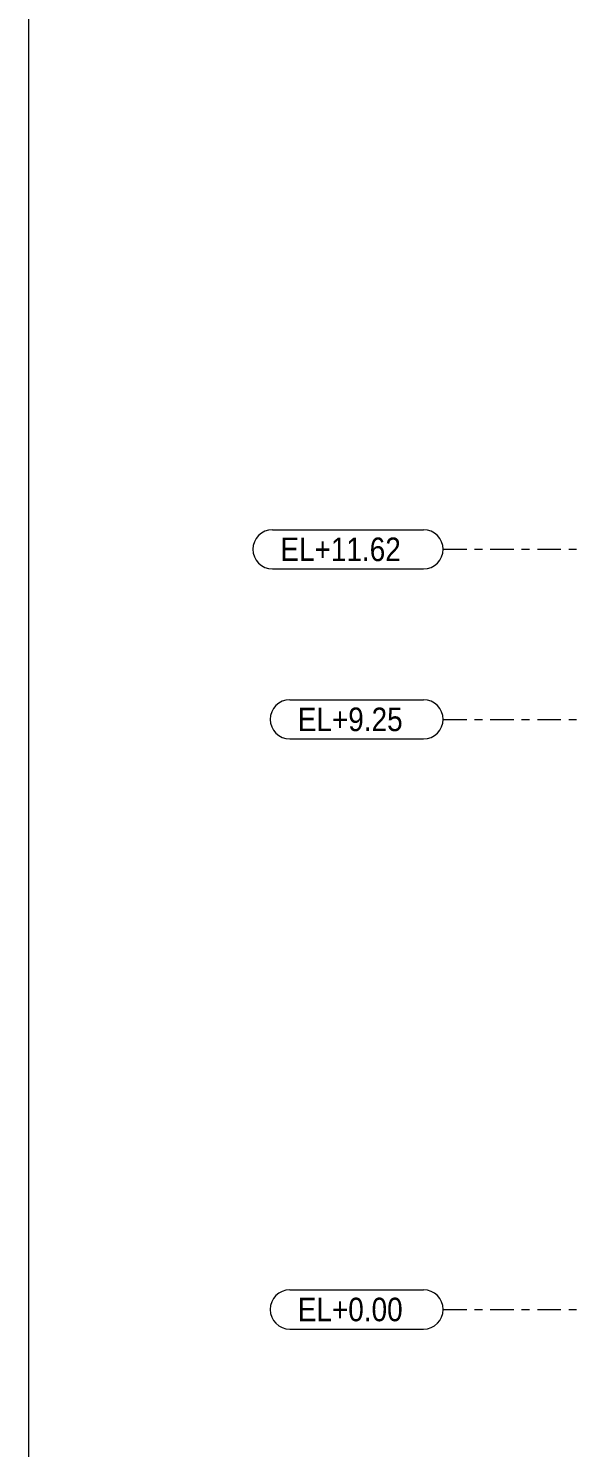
# Model space of a CAD drawing. Header units: millimetres. Extents: x -65 to 757, y -38 to 536.
# Drawn here: x -62.8 to 6.5, y 174.5 to 355.4 of the extents above; entities that cross this region are included whole.
import ezdxf

# ---------------------------------------------------------------- set-up
doc = ezdxf.new("R2010")
doc.units = ezdxf.units.MM
doc.linetypes.add('XKITLINE00', pattern=[0])
doc.linetypes.add('XKITLINE03', pattern=[6, 3, -1, 1, -1])
doc.layers.add('DrawingSheet', color=5, linetype='Continuous', lineweight=0)
doc.layers.add('S-grid', color=1, linetype='Continuous', lineweight=0)
doc.styles.add('ARIAL', font='ARIAL.TTF')

# ---------------------------------------------------------------- blocks, each defined once
blk = doc.blocks.new('*A473')
at = {"layer": 'DrawingSheet', "color": 5, "linetype": 'XKITLINE00', "lineweight": 0}
blk.add_line((-62.82, 536.27), (-62.82, -37.73), dxfattribs=at)
blk = doc.blocks.new('*A1048')
at = {"layer": 'S-grid', "color": 1, "linetype": 'XKITLINE03', "lineweight": 0}
blk.add_line((-10, 289), (252.7, 289), dxfattribs=at)
at = {"layer": 'S-grid', "color": 3, "style": 'ARIAL', "width": 0.85}
blk.add_text('EL+11.62', height=3, dxfattribs=at).set_placement((-30.74, 287.5))
blk = doc.blocks.new('*A1049')
at = {"layer": 'S-grid', "color": 1, "linetype": 'XKITLINE00', "lineweight": 0}
for p, q in [((-31.74, 291.5), (-12.5, 291.5)), ((-31.74, 286.5), (-12.5, 286.5))]:
    blk.add_line(p, q, dxfattribs=at)
for centre, start, end in [((-31.74, 289), 90, 270), ((-12.5, 289), 270, 90)]:
    blk.add_arc(centre, 2.5, start, end, dxfattribs=at)
blk = doc.blocks.new('*A1050')
at = {"layer": 'S-grid', "color": 1, "linetype": 'XKITLINE03', "lineweight": 0}
blk.add_line((-10, 267.33), (561.82, 267.33), dxfattribs=at)
at = {"layer": 'S-grid', "color": 3, "style": 'ARIAL', "width": 0.85}
blk.add_text('EL+9.25', height=3, dxfattribs=at).set_placement((-28.52, 265.83))
blk = doc.blocks.new('*A1051')
at = {"layer": 'S-grid', "color": 1, "linetype": 'XKITLINE00', "lineweight": 0}
for p, q in [((-29.52, 269.83), (-12.5, 269.83)), ((-29.52, 264.83), (-12.5, 264.83))]:
    blk.add_line(p, q, dxfattribs=at)
for centre, start, end in [((-29.52, 267.33), 90, 270), ((-12.5, 267.33), 270, 90)]:
    blk.add_arc(centre, 2.5, start, end, dxfattribs=at)
blk = doc.blocks.new('*A1052')
at = {"layer": 'S-grid', "color": 1, "linetype": 'XKITLINE03', "lineweight": 0}
blk.add_line((-10, 192.12), (571.18, 192.12), dxfattribs=at)
at = {"layer": 'S-grid', "color": 3, "style": 'ARIAL', "width": 0.85}
blk.add_text('EL+0.00', height=3, dxfattribs=at).set_placement((-28.52, 190.62))
blk = doc.blocks.new('*A1053')
at = {"layer": 'S-grid', "color": 1, "linetype": 'XKITLINE00', "lineweight": 0}
for p, q in [((-29.52, 194.62), (-12.5, 194.62)), ((-29.52, 189.62), (-12.5, 189.62))]:
    blk.add_line(p, q, dxfattribs=at)
for centre, start, end in [((-29.52, 192.12), 90, 270), ((-12.5, 192.12), 270, 90)]:
    blk.add_arc(centre, 2.5, start, end, dxfattribs=at)

msp = doc.modelspace()

# ---------------------------------------------------------------- block references
at = {"lineweight": 0}
for name in ['*A473', '*A1049', '*A1048', '*A1051', '*A1050', '*A1053', '*A1052']:
    msp.add_blockref(name, (0, 0), dxfattribs=at)

doc.saveas('drawing.dxf')
